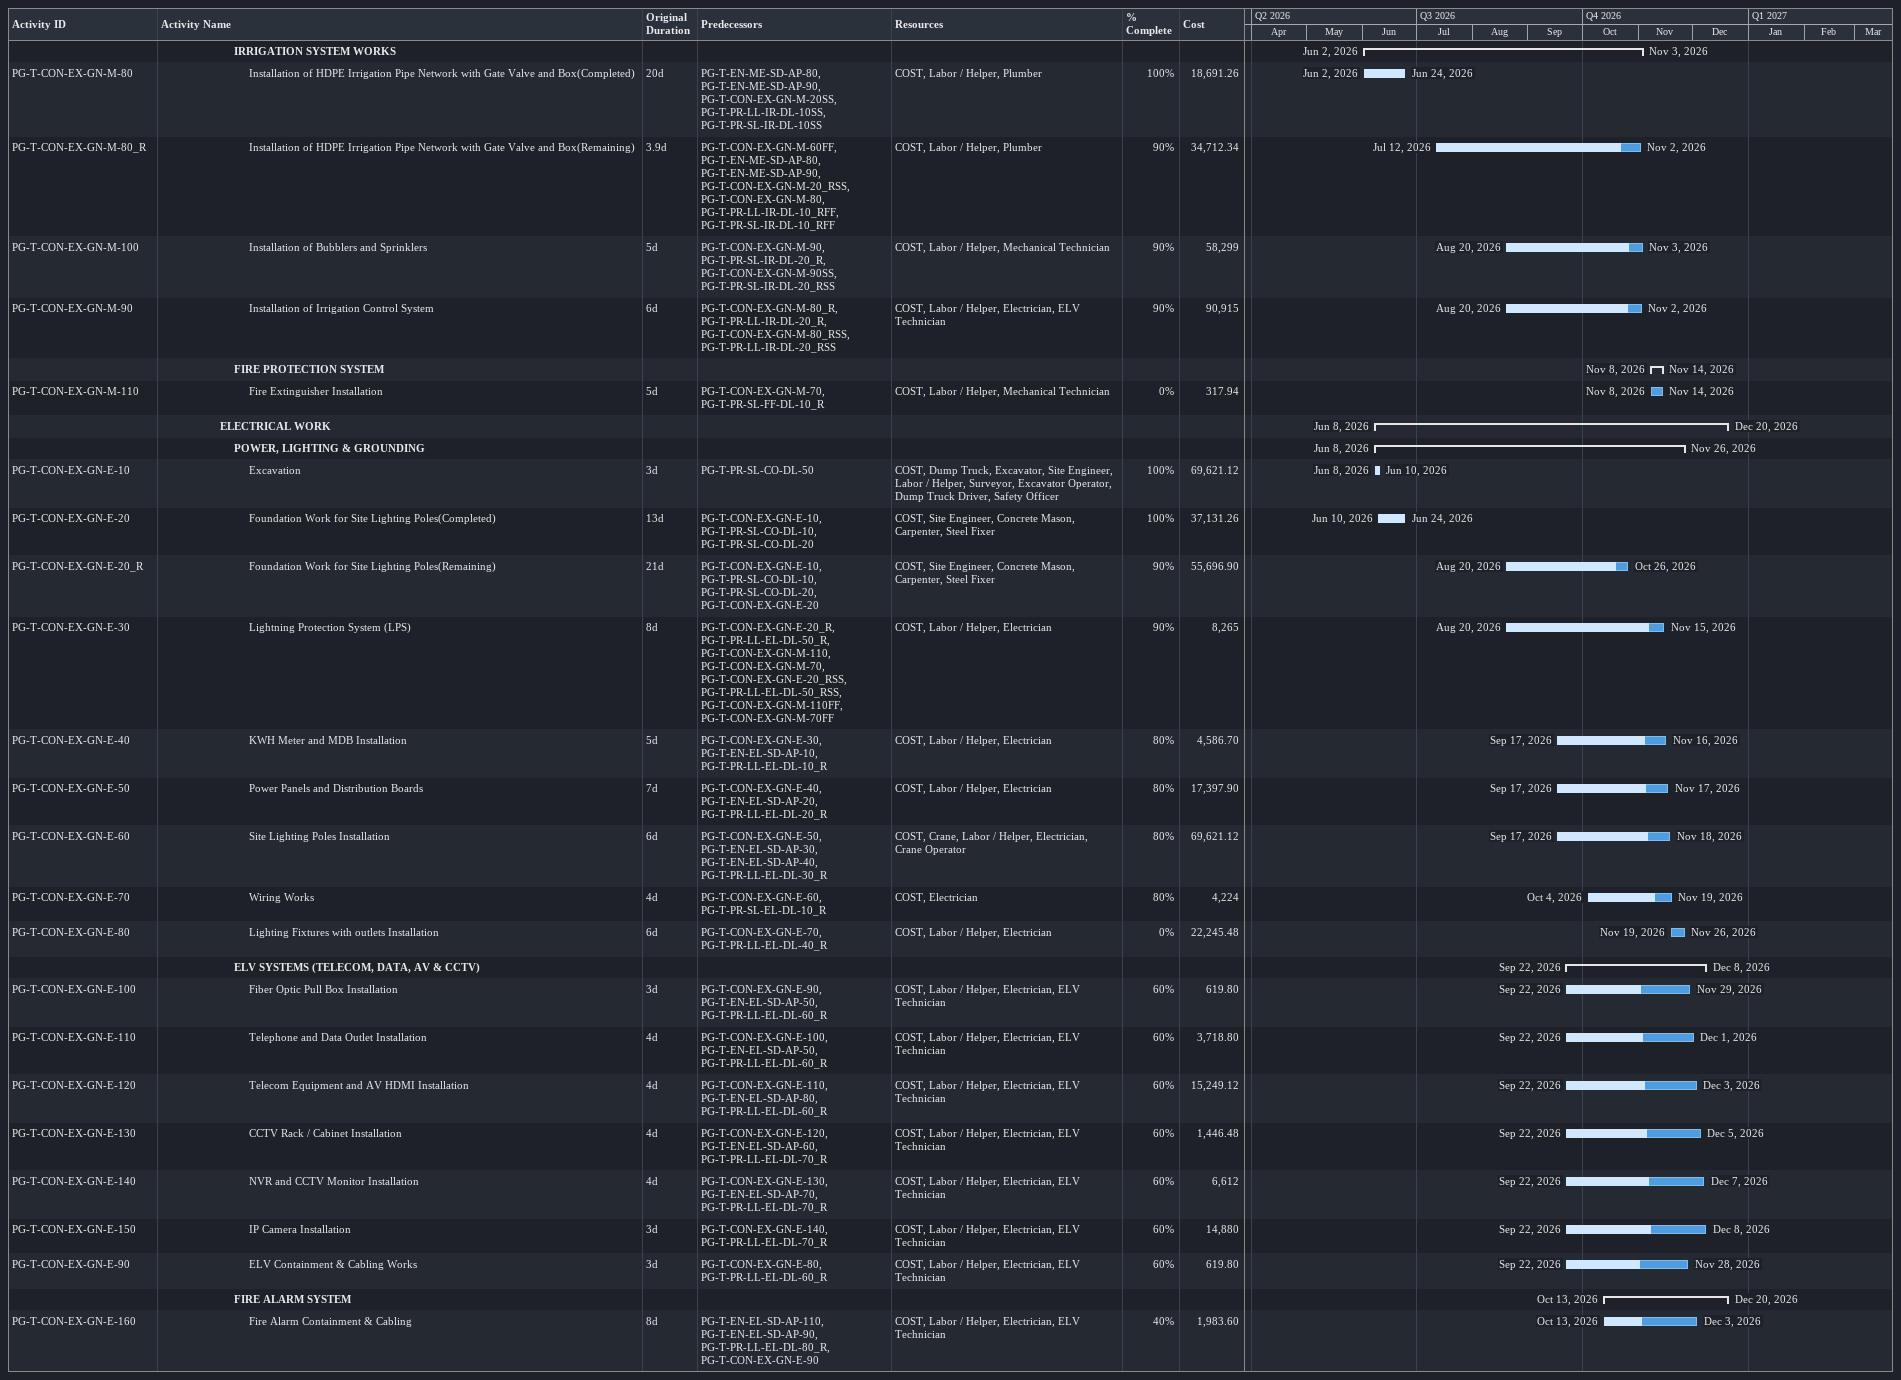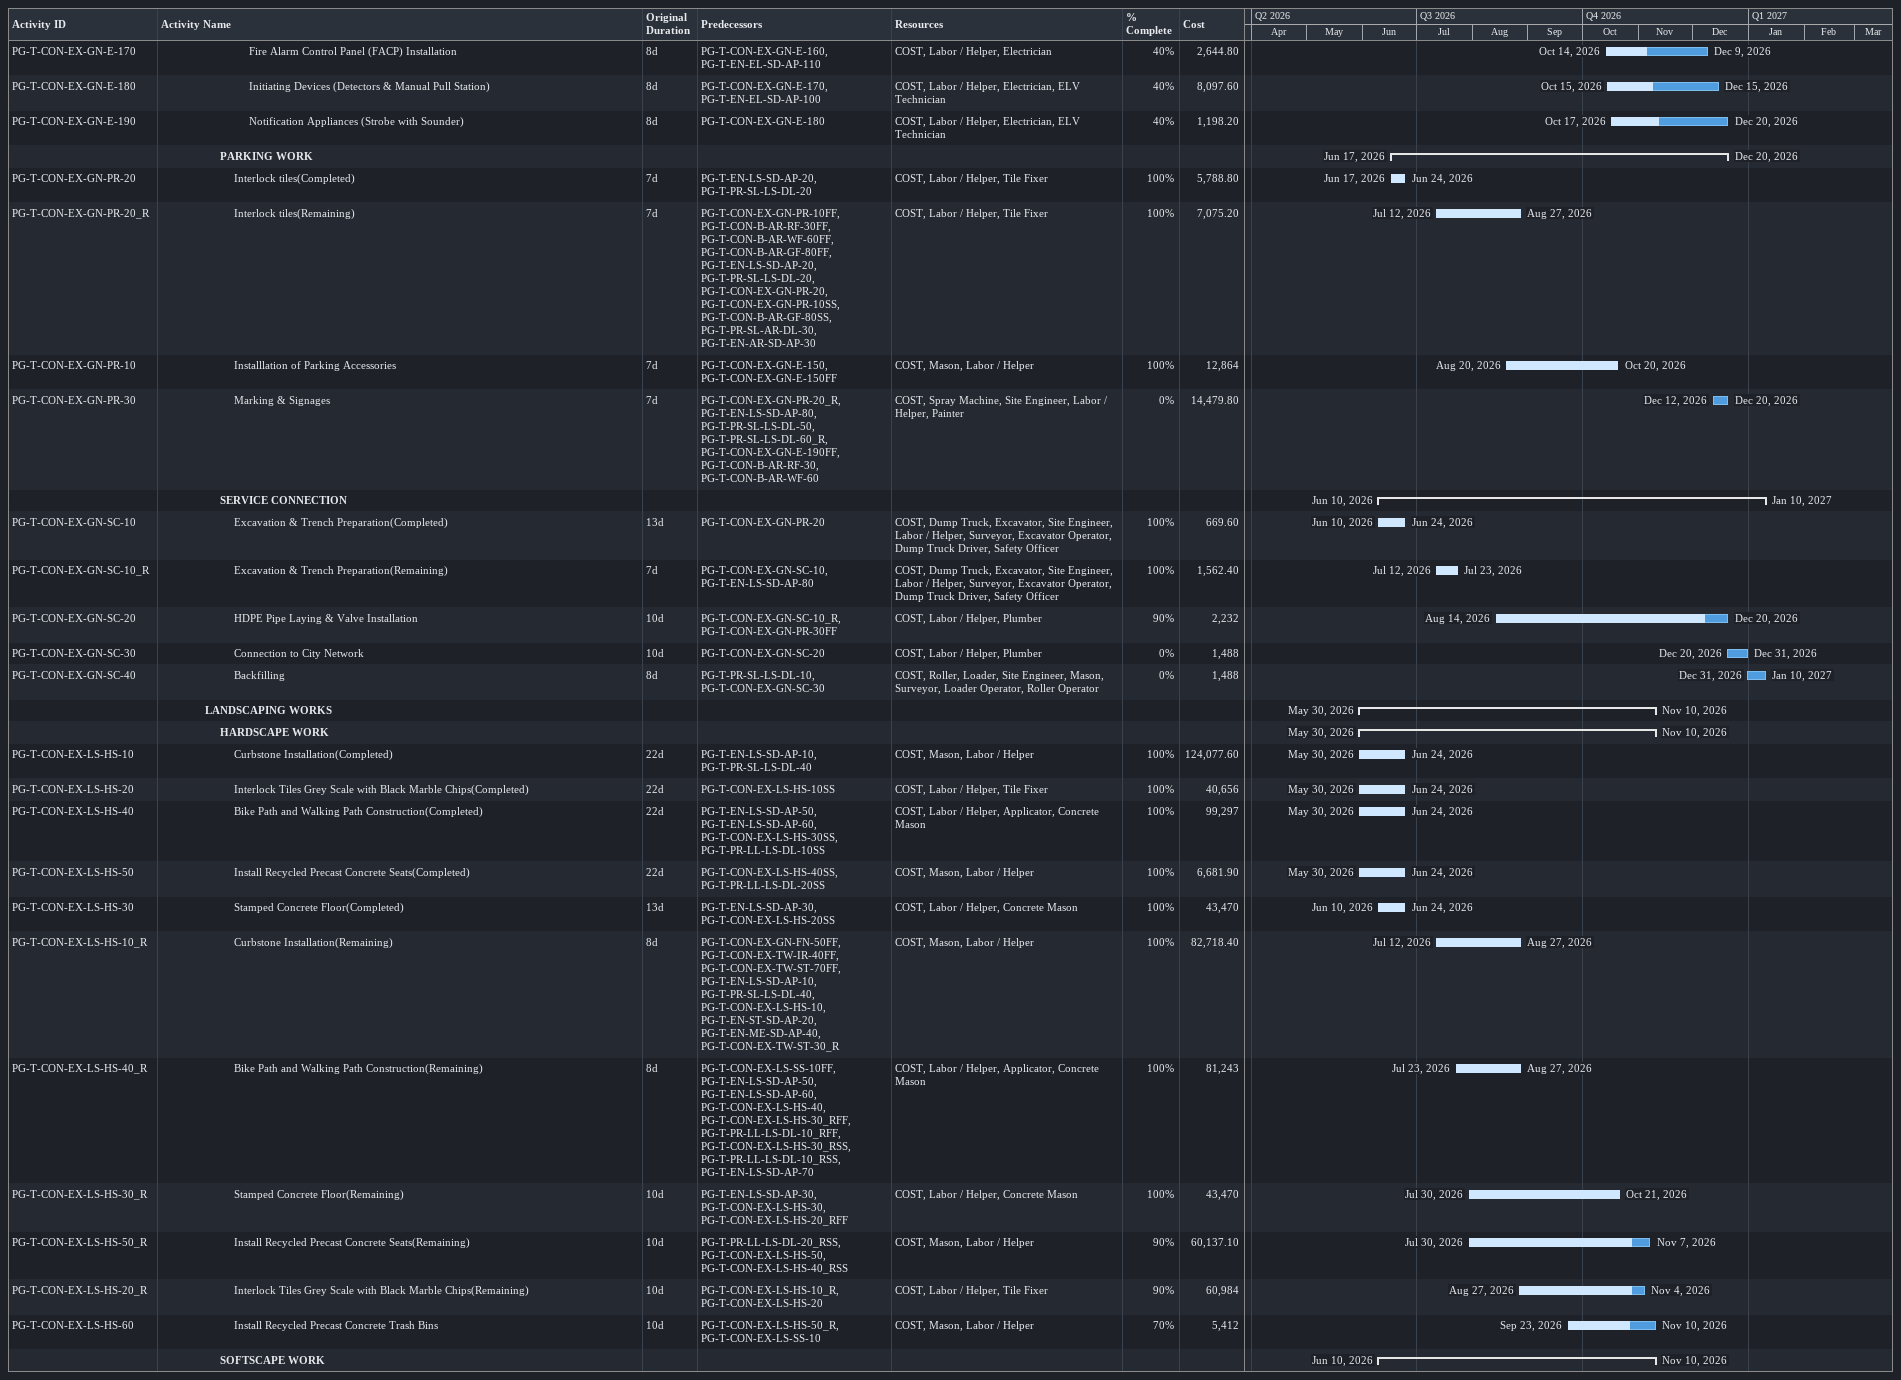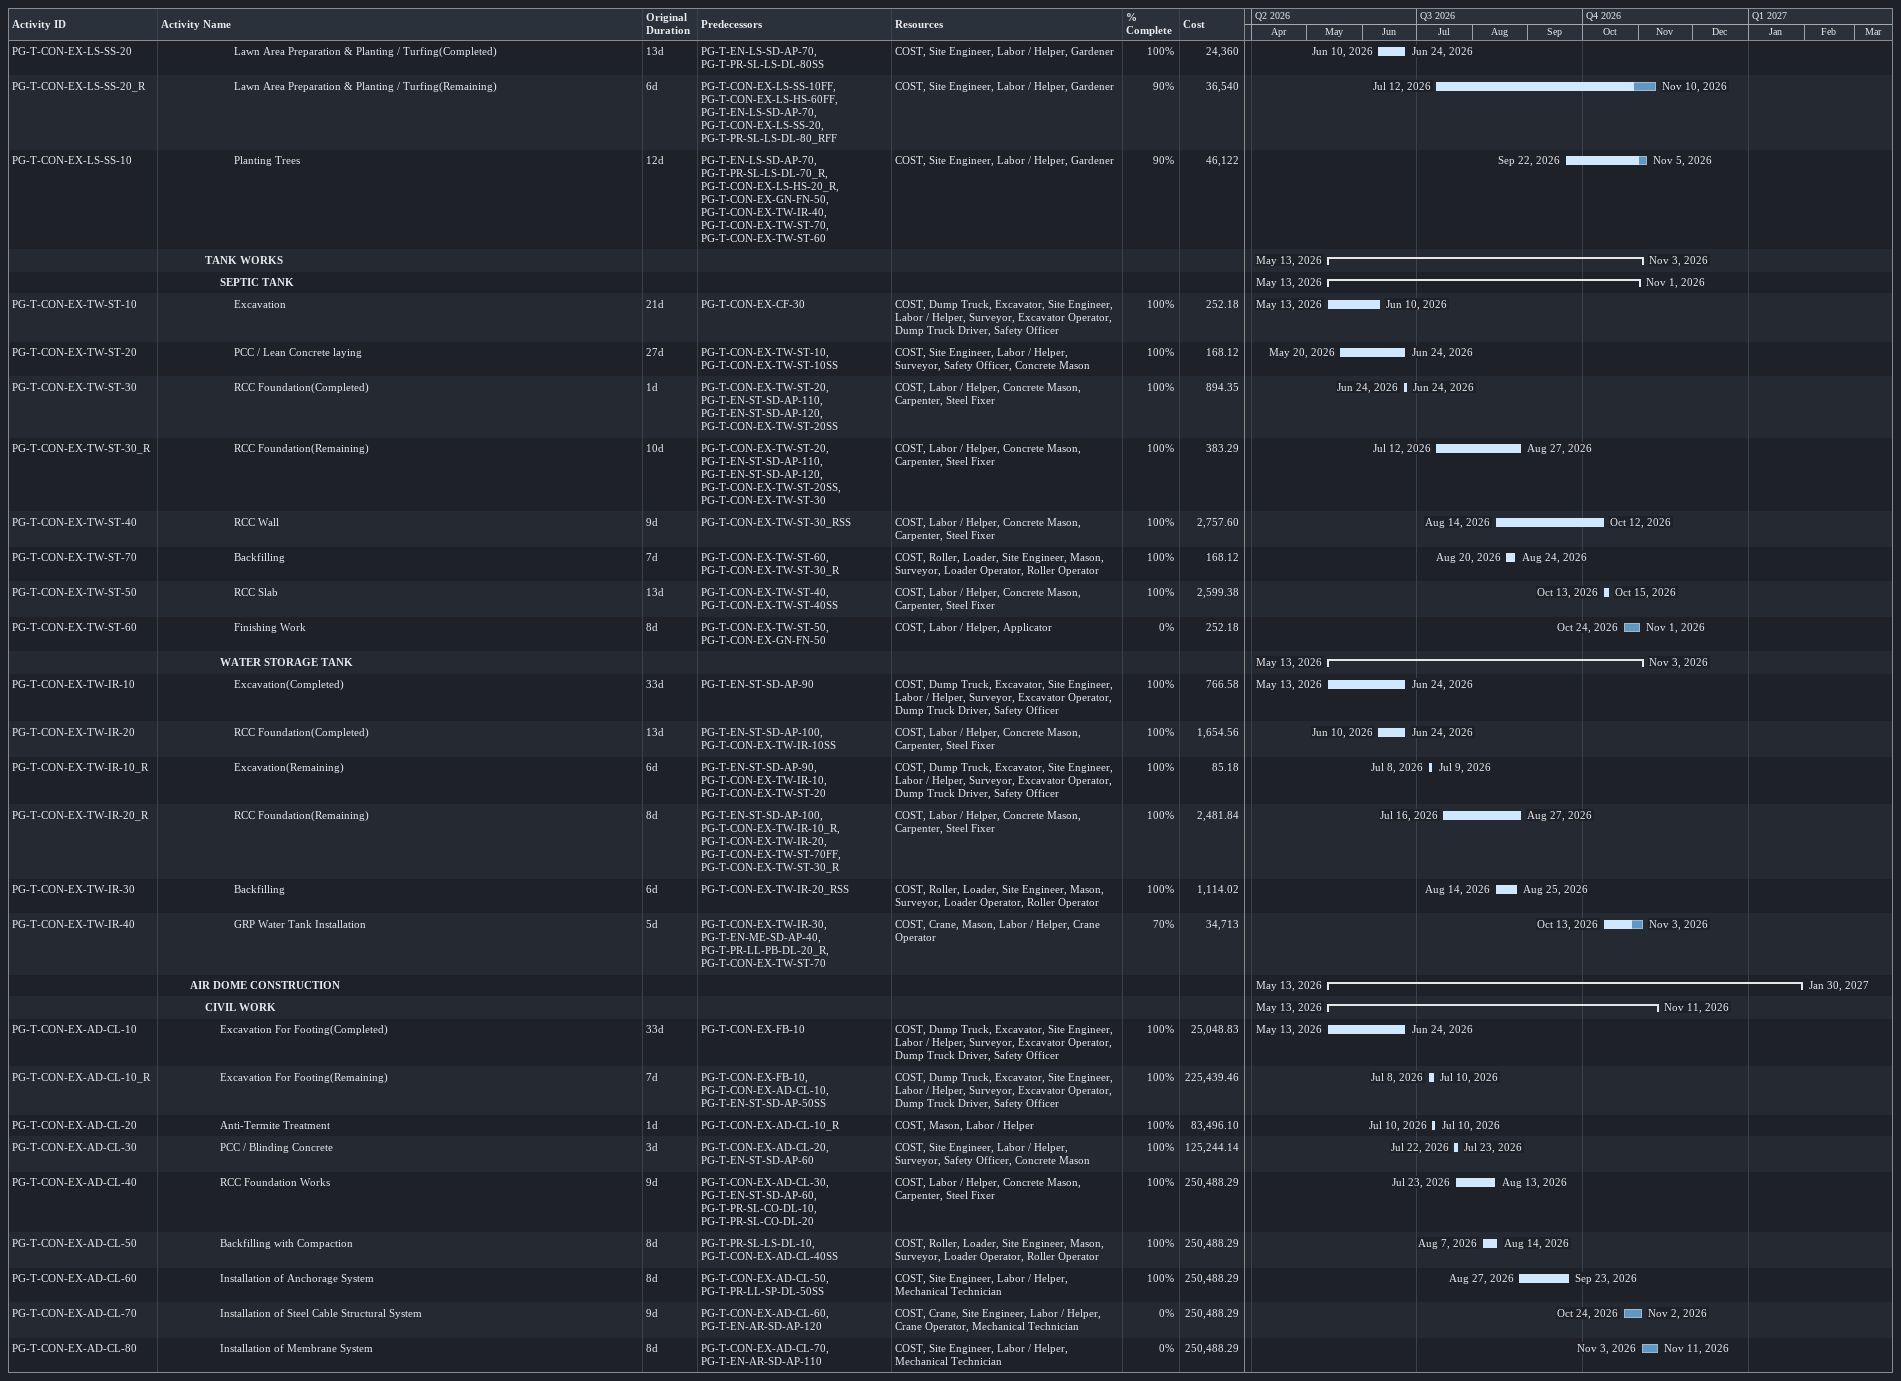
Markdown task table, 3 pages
| ID | Level | Task | Original duration | Start | Finish | Predecessors | Resources | % complete | Cost |
|---|---|---|---|---|---|---|---|---|---|
|  | 6 | **IRRIGATION SYSTEM WORKS** |  | 2026-06-02 | 2026-11-03 |  |  |  |  |
| PG-T-CON-EX-GN-M-80 | 7 | Installation of HDPE Irrigation Pipe Network with Gate Valve and Box(Completed) | 20d | 2026-06-02 | 2026-06-24 | PG-T-EN-ME-SD-AP-80, PG-T-EN-ME-SD-AP-90, PG-T-CON-EX-GN-M-20SS, PG-T-PR-LL-IR-DL-10SS, PG-T-PR-SL-IR-DL-10SS | COST, Labor / Helper, Plumber | 100 | 18691.26 |
| PG-T-CON-EX-GN-M-80_R | 7 | Installation of HDPE Irrigation Pipe Network with Gate Valve and Box(Remaining) | 3.9d | 2026-07-12 | 2026-11-02 | PG-T-CON-EX-GN-M-60FF, PG-T-EN-ME-SD-AP-80, PG-T-EN-ME-SD-AP-90, PG-T-CON-EX-GN-M-20_RSS, PG-T-CON-EX-GN-M-80, PG-T-PR-LL-IR-DL-10_RFF, PG-T-PR-SL-IR-DL-10_RFF | COST, Labor / Helper, Plumber | 90 | 34712.34 |
| PG-T-CON-EX-GN-M-100 | 7 | Installation of Bubblers and Sprinklers | 5d | 2026-08-20 | 2026-11-03 | PG-T-CON-EX-GN-M-90, PG-T-PR-SL-IR-DL-20_R, PG-T-CON-EX-GN-M-90SS, PG-T-PR-SL-IR-DL-20_RSS | COST, Labor / Helper, Mechanical Technician | 90 | 58299 |
| PG-T-CON-EX-GN-M-90 | 7 | Installation of Irrigation Control System | 6d | 2026-08-20 | 2026-11-02 | PG-T-CON-EX-GN-M-80_R, PG-T-PR-LL-IR-DL-20_R, PG-T-CON-EX-GN-M-80_RSS, PG-T-PR-LL-IR-DL-20_RSS | COST, Labor / Helper, Electrician, ELV Technician | 90 | 90915 |
|  | 6 | **FIRE PROTECTION SYSTEM** |  | 2026-11-08 | 2026-11-14 |  |  |  |  |
| PG-T-CON-EX-GN-M-110 | 7 | Fire Extinguisher Installation | 5d | 2026-11-08 | 2026-11-14 | PG-T-CON-EX-GN-M-70, PG-T-PR-SL-FF-DL-10_R | COST, Labor / Helper, Mechanical Technician | 0 | 317.94 |
|  | 5 | **ELECTRICAL WORK** |  | 2026-06-08 | 2026-12-20 |  |  |  |  |
|  | 6 | **POWER, LIGHTING & GROUNDING** |  | 2026-06-08 | 2026-11-26 |  |  |  |  |
| PG-T-CON-EX-GN-E-10 | 7 | Excavation | 3d | 2026-06-08 | 2026-06-10 | PG-T-PR-SL-CO-DL-50 | COST, Dump Truck, Excavator, Site Engineer, Labor / Helper, Surveyor, Excavator Operator, Dump Truck Driver, Safety Officer | 100 | 69621.12 |
| PG-T-CON-EX-GN-E-20 | 7 | Foundation Work for Site Lighting Poles(Completed) | 13d | 2026-06-10 | 2026-06-24 | PG-T-CON-EX-GN-E-10, PG-T-PR-SL-CO-DL-10, PG-T-PR-SL-CO-DL-20 | COST, Site Engineer, Concrete Mason, Carpenter, Steel Fixer | 100 | 37131.26 |
| PG-T-CON-EX-GN-E-20_R | 7 | Foundation Work for Site Lighting Poles(Remaining) | 21d | 2026-08-20 | 2026-10-26 | PG-T-CON-EX-GN-E-10, PG-T-PR-SL-CO-DL-10, PG-T-PR-SL-CO-DL-20, PG-T-CON-EX-GN-E-20 | COST, Site Engineer, Concrete Mason, Carpenter, Steel Fixer | 90 | 55696.90 |
| PG-T-CON-EX-GN-E-30 | 7 | Lightning Protection System (LPS) | 8d | 2026-08-20 | 2026-11-15 | PG-T-CON-EX-GN-E-20_R, PG-T-PR-LL-EL-DL-50_R, PG-T-CON-EX-GN-M-110, PG-T-CON-EX-GN-M-70, PG-T-CON-EX-GN-E-20_RSS, PG-T-PR-LL-EL-DL-50_RSS, PG-T-CON-EX-GN-M-110FF, PG-T-CON-EX-GN-M-70FF | COST, Labor / Helper, Electrician | 90 | 8265 |
| PG-T-CON-EX-GN-E-40 | 7 | KWH Meter and MDB Installation | 5d | 2026-09-17 | 2026-11-16 | PG-T-CON-EX-GN-E-30, PG-T-EN-EL-SD-AP-10, PG-T-PR-LL-EL-DL-10_R | COST, Labor / Helper, Electrician | 80 | 4586.70 |
| PG-T-CON-EX-GN-E-50 | 7 | Power Panels and Distribution Boards | 7d | 2026-09-17 | 2026-11-17 | PG-T-CON-EX-GN-E-40, PG-T-EN-EL-SD-AP-20, PG-T-PR-LL-EL-DL-20_R | COST, Labor / Helper, Electrician | 80 | 17397.90 |
| PG-T-CON-EX-GN-E-60 | 7 | Site Lighting Poles Installation | 6d | 2026-09-17 | 2026-11-18 | PG-T-CON-EX-GN-E-50, PG-T-EN-EL-SD-AP-30, PG-T-EN-EL-SD-AP-40, PG-T-PR-LL-EL-DL-30_R | COST, Crane, Labor / Helper, Electrician, Crane Operator | 80 | 69621.12 |
| PG-T-CON-EX-GN-E-70 | 7 | Wiring Works | 4d | 2026-10-04 | 2026-11-19 | PG-T-CON-EX-GN-E-60, PG-T-PR-SL-EL-DL-10_R | COST, Electrician | 80 | 4224 |
| PG-T-CON-EX-GN-E-80 | 7 | Lighting Fixtures with outlets Installation | 6d | 2026-11-19 | 2026-11-26 | PG-T-CON-EX-GN-E-70, PG-T-PR-LL-EL-DL-40_R | COST, Labor / Helper, Electrician | 0 | 22245.48 |
|  | 6 | **ELV SYSTEMS (TELECOM, DATA, AV & CCTV)** |  | 2026-09-22 | 2026-12-08 |  |  |  |  |
| PG-T-CON-EX-GN-E-100 | 7 | Fiber Optic Pull Box Installation | 3d | 2026-09-22 | 2026-11-29 | PG-T-CON-EX-GN-E-90, PG-T-EN-EL-SD-AP-50, PG-T-PR-LL-EL-DL-60_R | COST, Labor / Helper, Electrician, ELV Technician | 60 | 619.80 |
| PG-T-CON-EX-GN-E-110 | 7 | Telephone and Data Outlet Installation | 4d | 2026-09-22 | 2026-12-01 | PG-T-CON-EX-GN-E-100, PG-T-EN-EL-SD-AP-50, PG-T-PR-LL-EL-DL-60_R | COST, Labor / Helper, Electrician, ELV Technician | 60 | 3718.80 |
| PG-T-CON-EX-GN-E-120 | 7 | Telecom Equipment and AV HDMI Installation | 4d | 2026-09-22 | 2026-12-03 | PG-T-CON-EX-GN-E-110, PG-T-EN-EL-SD-AP-80, PG-T-PR-LL-EL-DL-60_R | COST, Labor / Helper, Electrician, ELV Technician | 60 | 15249.12 |
| PG-T-CON-EX-GN-E-130 | 7 | CCTV Rack / Cabinet Installation | 4d | 2026-09-22 | 2026-12-05 | PG-T-CON-EX-GN-E-120, PG-T-EN-EL-SD-AP-60, PG-T-PR-LL-EL-DL-70_R | COST, Labor / Helper, Electrician, ELV Technician | 60 | 1446.48 |
| PG-T-CON-EX-GN-E-140 | 7 | NVR and CCTV Monitor Installation | 4d | 2026-09-22 | 2026-12-07 | PG-T-CON-EX-GN-E-130, PG-T-EN-EL-SD-AP-70, PG-T-PR-LL-EL-DL-70_R | COST, Labor / Helper, Electrician, ELV Technician | 60 | 6612 |
| PG-T-CON-EX-GN-E-150 | 7 | IP Camera Installation | 3d | 2026-09-22 | 2026-12-08 | PG-T-CON-EX-GN-E-140, PG-T-PR-LL-EL-DL-70_R | COST, Labor / Helper, Electrician, ELV Technician | 60 | 14880 |
| PG-T-CON-EX-GN-E-90 | 7 | ELV Containment & Cabling Works | 3d | 2026-09-22 | 2026-11-28 | PG-T-CON-EX-GN-E-80, PG-T-PR-LL-EL-DL-60_R | COST, Labor / Helper, Electrician, ELV Technician | 60 | 619.80 |
|  | 6 | **FIRE ALARM SYSTEM** |  | 2026-10-13 | 2026-12-20 |  |  |  |  |
| PG-T-CON-EX-GN-E-160 | 7 | Fire Alarm Containment & Cabling | 8d | 2026-10-13 | 2026-12-03 | PG-T-EN-EL-SD-AP-110, PG-T-EN-EL-SD-AP-90, PG-T-PR-LL-EL-DL-80_R, PG-T-CON-EX-GN-E-90 | COST, Labor / Helper, Electrician, ELV Technician | 40 | 1983.60 |
| PG-T-CON-EX-GN-E-170 | 7 | Fire Alarm Control Panel (FACP) Installation | 8d | 2026-10-14 | 2026-12-09 | PG-T-CON-EX-GN-E-160, PG-T-EN-EL-SD-AP-110 | COST, Labor / Helper, Electrician | 40 | 2644.80 |
| PG-T-CON-EX-GN-E-180 | 7 | Initiating Devices (Detectors & Manual Pull Station) | 8d | 2026-10-15 | 2026-12-15 | PG-T-CON-EX-GN-E-170, PG-T-EN-EL-SD-AP-100 | COST, Labor / Helper, Electrician, ELV Technician | 40 | 8097.60 |
| PG-T-CON-EX-GN-E-190 | 7 | Notification Appliances (Strobe with Sounder) | 8d | 2026-10-17 | 2026-12-20 | PG-T-CON-EX-GN-E-180 | COST, Labor / Helper, Electrician, ELV Technician | 40 | 1198.20 |
|  | 5 | **PARKING WORK** |  | 2026-06-17 | 2026-12-20 |  |  |  |  |
| PG-T-CON-EX-GN-PR-20 | 6 | Interlock tiles(Completed) | 7d | 2026-06-17 | 2026-06-24 | PG-T-EN-LS-SD-AP-20, PG-T-PR-SL-LS-DL-20 | COST, Labor / Helper, Tile Fixer | 100 | 5788.80 |
| PG-T-CON-EX-GN-PR-20_R | 6 | Interlock tiles(Remaining) | 7d | 2026-07-12 | 2026-08-27 | PG-T-CON-EX-GN-PR-10FF, PG-T-CON-B-AR-RF-30FF, PG-T-CON-B-AR-WF-60FF, PG-T-CON-B-AR-GF-80FF, PG-T-EN-LS-SD-AP-20, PG-T-PR-SL-LS-DL-20, PG-T-CON-EX-GN-PR-20, PG-T-CON-EX-GN-PR-10SS, PG-T-CON-B-AR-GF-80SS, PG-T-PR-SL-AR-DL-30, PG-T-EN-AR-SD-AP-30 | COST, Labor / Helper, Tile Fixer | 100 | 7075.20 |
| PG-T-CON-EX-GN-PR-10 | 6 | Installlation of Parking Accessories | 7d | 2026-08-20 | 2026-10-20 | PG-T-CON-EX-GN-E-150, PG-T-CON-EX-GN-E-150FF | COST, Mason, Labor / Helper | 100 | 12864 |
| PG-T-CON-EX-GN-PR-30 | 6 | Marking & Signages | 7d | 2026-12-12 | 2026-12-20 | PG-T-CON-EX-GN-PR-20_R, PG-T-EN-LS-SD-AP-80, PG-T-PR-SL-LS-DL-50, PG-T-PR-SL-LS-DL-60_R, PG-T-CON-EX-GN-E-190FF, PG-T-CON-B-AR-RF-30, PG-T-CON-B-AR-WF-60 | COST, Spray Machine, Site Engineer, Labor / Helper, Painter | 0 | 14479.80 |
|  | 5 | **SERVICE CONNECTION** |  | 2026-06-10 | 2027-01-10 |  |  |  |  |
| PG-T-CON-EX-GN-SC-10 | 6 | Excavation & Trench Preparation(Completed) | 13d | 2026-06-10 | 2026-06-24 | PG-T-CON-EX-GN-PR-20 | COST, Dump Truck, Excavator, Site Engineer, Labor / Helper, Surveyor, Excavator Operator, Dump Truck Driver, Safety Officer | 100 | 669.60 |
| PG-T-CON-EX-GN-SC-10_R | 6 | Excavation & Trench Preparation(Remaining) | 7d | 2026-07-12 | 2026-07-23 | PG-T-CON-EX-GN-SC-10, PG-T-EN-LS-SD-AP-80 | COST, Dump Truck, Excavator, Site Engineer, Labor / Helper, Surveyor, Excavator Operator, Dump Truck Driver, Safety Officer | 100 | 1562.40 |
| PG-T-CON-EX-GN-SC-20 | 6 | HDPE Pipe Laying & Valve Installation | 10d | 2026-08-14 | 2026-12-20 | PG-T-CON-EX-GN-SC-10_R, PG-T-CON-EX-GN-PR-30FF | COST, Labor / Helper, Plumber | 90 | 2232 |
| PG-T-CON-EX-GN-SC-30 | 6 | Connection to City Network | 10d | 2026-12-20 | 2026-12-31 | PG-T-CON-EX-GN-SC-20 | COST, Labor / Helper, Plumber | 0 | 1488 |
| PG-T-CON-EX-GN-SC-40 | 6 | Backfilling | 8d | 2026-12-31 | 2027-01-10 | PG-T-PR-SL-LS-DL-10, PG-T-CON-EX-GN-SC-30 | COST, Roller, Loader, Site Engineer, Mason, Surveyor, Loader Operator, Roller Operator | 0 | 1488 |
|  | 4 | **LANDSCAPING WORKS** |  | 2026-05-30 | 2026-11-10 |  |  |  |  |
|  | 5 | **HARDSCAPE WORK** |  | 2026-05-30 | 2026-11-10 |  |  |  |  |
| PG-T-CON-EX-LS-HS-10 | 6 | Curbstone Installation(Completed) | 22d | 2026-05-30 | 2026-06-24 | PG-T-EN-LS-SD-AP-10, PG-T-PR-SL-LS-DL-40 | COST, Mason, Labor / Helper | 100 | 124077.60 |
| PG-T-CON-EX-LS-HS-20 | 6 | Interlock Tiles Grey Scale with Black Marble Chips(Completed) | 22d | 2026-05-30 | 2026-06-24 | PG-T-CON-EX-LS-HS-10SS | COST, Labor / Helper, Tile Fixer | 100 | 40656 |
| PG-T-CON-EX-LS-HS-40 | 6 | Bike Path and Walking Path Construction(Completed) | 22d | 2026-05-30 | 2026-06-24 | PG-T-EN-LS-SD-AP-50, PG-T-EN-LS-SD-AP-60, PG-T-CON-EX-LS-HS-30SS, PG-T-PR-LL-LS-DL-10SS | COST, Labor / Helper, Applicator, Concrete Mason | 100 | 99297 |
| PG-T-CON-EX-LS-HS-50 | 6 | Install Recycled Precast Concrete Seats(Completed) | 22d | 2026-05-30 | 2026-06-24 | PG-T-CON-EX-LS-HS-40SS, PG-T-PR-LL-LS-DL-20SS | COST, Mason, Labor / Helper | 100 | 6681.90 |
| PG-T-CON-EX-LS-HS-30 | 6 | Stamped Concrete Floor(Completed) | 13d | 2026-06-10 | 2026-06-24 | PG-T-EN-LS-SD-AP-30, PG-T-CON-EX-LS-HS-20SS | COST, Labor / Helper, Concrete Mason | 100 | 43470 |
| PG-T-CON-EX-LS-HS-10_R | 6 | Curbstone Installation(Remaining) | 8d | 2026-07-12 | 2026-08-27 | PG-T-CON-EX-GN-FN-50FF, PG-T-CON-EX-TW-IR-40FF, PG-T-CON-EX-TW-ST-70FF, PG-T-EN-LS-SD-AP-10, PG-T-PR-SL-LS-DL-40, PG-T-CON-EX-LS-HS-10, PG-T-EN-ST-SD-AP-20, PG-T-EN-ME-SD-AP-40, PG-T-CON-EX-TW-ST-30_R | COST, Mason, Labor / Helper | 100 | 82718.40 |
| PG-T-CON-EX-LS-HS-40_R | 6 | Bike Path and Walking Path Construction(Remaining) | 8d | 2026-07-23 | 2026-08-27 | PG-T-CON-EX-LS-SS-10FF, PG-T-EN-LS-SD-AP-50, PG-T-EN-LS-SD-AP-60, PG-T-CON-EX-LS-HS-40, PG-T-CON-EX-LS-HS-30_RFF, PG-T-PR-LL-LS-DL-10_RFF, PG-T-CON-EX-LS-HS-30_RSS, PG-T-PR-LL-LS-DL-10_RSS, PG-T-EN-LS-SD-AP-70 | COST, Labor / Helper, Applicator, Concrete Mason | 100 | 81243 |
| PG-T-CON-EX-LS-HS-30_R | 6 | Stamped Concrete Floor(Remaining) | 10d | 2026-07-30 | 2026-10-21 | PG-T-EN-LS-SD-AP-30, PG-T-CON-EX-LS-HS-30, PG-T-CON-EX-LS-HS-20_RFF | COST, Labor / Helper, Concrete Mason | 100 | 43470 |
| PG-T-CON-EX-LS-HS-50_R | 6 | Install Recycled Precast Concrete Seats(Remaining) | 10d | 2026-07-30 | 2026-11-07 | PG-T-PR-LL-LS-DL-20_RSS, PG-T-CON-EX-LS-HS-50, PG-T-CON-EX-LS-HS-40_RSS | COST, Mason, Labor / Helper | 90 | 60137.10 |
| PG-T-CON-EX-LS-HS-20_R | 6 | Interlock Tiles Grey Scale with Black Marble Chips(Remaining) | 10d | 2026-08-27 | 2026-11-04 | PG-T-CON-EX-LS-HS-10_R, PG-T-CON-EX-LS-HS-20 | COST, Labor / Helper, Tile Fixer | 90 | 60984 |
| PG-T-CON-EX-LS-HS-60 | 6 | Install Recycled Precast Concrete Trash Bins | 10d | 2026-09-23 | 2026-11-10 | PG-T-CON-EX-LS-HS-50_R, PG-T-CON-EX-LS-SS-10 | COST, Mason, Labor / Helper | 70 | 5412 |
|  | 5 | **SOFTSCAPE WORK** |  | 2026-06-10 | 2026-11-10 |  |  |  |  |
| PG-T-CON-EX-LS-SS-20 | 6 | Lawn Area Preparation & Planting / Turfing(Completed) | 13d | 2026-06-10 | 2026-06-24 | PG-T-EN-LS-SD-AP-70, PG-T-PR-SL-LS-DL-80SS | COST, Site Engineer, Labor / Helper, Gardener | 100 | 24360 |
| PG-T-CON-EX-LS-SS-20_R | 6 | Lawn Area Preparation & Planting / Turfing(Remaining) | 6d | 2026-07-12 | 2026-11-10 | PG-T-CON-EX-LS-SS-10FF, PG-T-CON-EX-LS-HS-60FF, PG-T-EN-LS-SD-AP-70, PG-T-CON-EX-LS-SS-20, PG-T-PR-SL-LS-DL-80_RFF | COST, Site Engineer, Labor / Helper, Gardener | 90 | 36540 |
| PG-T-CON-EX-LS-SS-10 | 6 | Planting Trees | 12d | 2026-09-22 | 2026-11-05 | PG-T-EN-LS-SD-AP-70, PG-T-PR-SL-LS-DL-70_R, PG-T-CON-EX-LS-HS-20_R, PG-T-CON-EX-GN-FN-50, PG-T-CON-EX-TW-IR-40, PG-T-CON-EX-TW-ST-70, PG-T-CON-EX-TW-ST-60 | COST, Site Engineer, Labor / Helper, Gardener | 90 | 46122 |
|  | 4 | **TANK WORKS** |  | 2026-05-13 | 2026-11-03 |  |  |  |  |
|  | 5 | **SEPTIC TANK** |  | 2026-05-13 | 2026-11-01 |  |  |  |  |
| PG-T-CON-EX-TW-ST-10 | 6 | Excavation | 21d | 2026-05-13 | 2026-06-10 | PG-T-CON-EX-CF-30 | COST, Dump Truck, Excavator, Site Engineer, Labor / Helper, Surveyor, Excavator Operator, Dump Truck Driver, Safety Officer | 100 | 252.18 |
| PG-T-CON-EX-TW-ST-20 | 6 | PCC / Lean Concrete laying | 27d | 2026-05-20 | 2026-06-24 | PG-T-CON-EX-TW-ST-10, PG-T-CON-EX-TW-ST-10SS | COST, Site Engineer, Labor / Helper, Surveyor, Safety Officer, Concrete Mason | 100 | 168.12 |
| PG-T-CON-EX-TW-ST-30 | 6 | RCC Foundation(Completed) | 1d | 2026-06-24 | 2026-06-24 | PG-T-CON-EX-TW-ST-20, PG-T-EN-ST-SD-AP-110, PG-T-EN-ST-SD-AP-120, PG-T-CON-EX-TW-ST-20SS | COST, Labor / Helper, Concrete Mason, Carpenter, Steel Fixer | 100 | 894.35 |
| PG-T-CON-EX-TW-ST-30_R | 6 | RCC Foundation(Remaining) | 10d | 2026-07-12 | 2026-08-27 | PG-T-CON-EX-TW-ST-20, PG-T-EN-ST-SD-AP-110, PG-T-EN-ST-SD-AP-120, PG-T-CON-EX-TW-ST-20SS, PG-T-CON-EX-TW-ST-30 | COST, Labor / Helper, Concrete Mason, Carpenter, Steel Fixer | 100 | 383.29 |
| PG-T-CON-EX-TW-ST-40 | 6 | RCC Wall | 9d | 2026-08-14 | 2026-10-12 | PG-T-CON-EX-TW-ST-30_RSS | COST, Labor / Helper, Concrete Mason, Carpenter, Steel Fixer | 100 | 2757.60 |
| PG-T-CON-EX-TW-ST-70 | 6 | Backfilling | 7d | 2026-08-20 | 2026-08-24 | PG-T-CON-EX-TW-ST-60, PG-T-CON-EX-TW-ST-30_R | COST, Roller, Loader, Site Engineer, Mason, Surveyor, Loader Operator, Roller Operator | 100 | 168.12 |
| PG-T-CON-EX-TW-ST-50 | 6 | RCC Slab | 13d | 2026-10-13 | 2026-10-15 | PG-T-CON-EX-TW-ST-40, PG-T-CON-EX-TW-ST-40SS | COST, Labor / Helper, Concrete Mason, Carpenter, Steel Fixer | 100 | 2599.38 |
| PG-T-CON-EX-TW-ST-60 | 6 | Finishing Work | 8d | 2026-10-24 | 2026-11-01 | PG-T-CON-EX-TW-ST-50, PG-T-CON-EX-GN-FN-50 | COST, Labor / Helper, Applicator | 0 | 252.18 |
|  | 5 | **WATER STORAGE TANK** |  | 2026-05-13 | 2026-11-03 |  |  |  |  |
| PG-T-CON-EX-TW-IR-10 | 6 | Excavation(Completed) | 33d | 2026-05-13 | 2026-06-24 | PG-T-EN-ST-SD-AP-90 | COST, Dump Truck, Excavator, Site Engineer, Labor / Helper, Surveyor, Excavator Operator, Dump Truck Driver, Safety Officer | 100 | 766.58 |
| PG-T-CON-EX-TW-IR-20 | 6 | RCC Foundation(Completed) | 13d | 2026-06-10 | 2026-06-24 | PG-T-EN-ST-SD-AP-100, PG-T-CON-EX-TW-IR-10SS | COST, Labor / Helper, Concrete Mason, Carpenter, Steel Fixer | 100 | 1654.56 |
| PG-T-CON-EX-TW-IR-10_R | 6 | Excavation(Remaining) | 6d | 2026-07-08 | 2026-07-09 | PG-T-EN-ST-SD-AP-90, PG-T-CON-EX-TW-IR-10, PG-T-CON-EX-TW-ST-20 | COST, Dump Truck, Excavator, Site Engineer, Labor / Helper, Surveyor, Excavator Operator, Dump Truck Driver, Safety Officer | 100 | 85.18 |
| PG-T-CON-EX-TW-IR-20_R | 6 | RCC Foundation(Remaining) | 8d | 2026-07-16 | 2026-08-27 | PG-T-EN-ST-SD-AP-100, PG-T-CON-EX-TW-IR-10_R, PG-T-CON-EX-TW-IR-20, PG-T-CON-EX-TW-ST-70FF, PG-T-CON-EX-TW-ST-30_R | COST, Labor / Helper, Concrete Mason, Carpenter, Steel Fixer | 100 | 2481.84 |
| PG-T-CON-EX-TW-IR-30 | 6 | Backfilling | 6d | 2026-08-14 | 2026-08-25 | PG-T-CON-EX-TW-IR-20_RSS | COST, Roller, Loader, Site Engineer, Mason, Surveyor, Loader Operator, Roller Operator | 100 | 1114.02 |
| PG-T-CON-EX-TW-IR-40 | 6 | GRP Water Tank Installation | 5d | 2026-10-13 | 2026-11-03 | PG-T-CON-EX-TW-IR-30, PG-T-EN-ME-SD-AP-40, PG-T-PR-LL-PB-DL-20_R, PG-T-CON-EX-TW-ST-70 | COST, Crane, Mason, Labor / Helper, Crane Operator | 70 | 34713 |
|  | 3 | **AIR DOME CONSTRUCTION** |  | 2026-05-13 | 2027-01-30 |  |  |  |  |
|  | 4 | **CIVIL WORK** |  | 2026-05-13 | 2026-11-11 |  |  |  |  |
| PG-T-CON-EX-AD-CL-10 | 5 | Excavation For Footing(Completed) | 33d | 2026-05-13 | 2026-06-24 | PG-T-CON-EX-FB-10 | COST, Dump Truck, Excavator, Site Engineer, Labor / Helper, Surveyor, Excavator Operator, Dump Truck Driver, Safety Officer | 100 | 25048.83 |
| PG-T-CON-EX-AD-CL-10_R | 5 | Excavation For Footing(Remaining) | 7d | 2026-07-08 | 2026-07-10 | PG-T-CON-EX-FB-10, PG-T-CON-EX-AD-CL-10, PG-T-EN-ST-SD-AP-50SS | COST, Dump Truck, Excavator, Site Engineer, Labor / Helper, Surveyor, Excavator Operator, Dump Truck Driver, Safety Officer | 100 | 225439.46 |
| PG-T-CON-EX-AD-CL-20 | 5 | Anti-Termite Treatment | 1d | 2026-07-10 | 2026-07-10 | PG-T-CON-EX-AD-CL-10_R | COST, Mason, Labor / Helper | 100 | 83496.10 |
| PG-T-CON-EX-AD-CL-30 | 5 | PCC / Blinding Concrete | 3d | 2026-07-22 | 2026-07-23 | PG-T-CON-EX-AD-CL-20, PG-T-EN-ST-SD-AP-60 | COST, Site Engineer, Labor / Helper, Surveyor, Safety Officer, Concrete Mason | 100 | 125244.14 |
| PG-T-CON-EX-AD-CL-40 | 5 | RCC Foundation Works | 9d | 2026-07-23 | 2026-08-13 | PG-T-CON-EX-AD-CL-30, PG-T-EN-ST-SD-AP-60, PG-T-PR-SL-CO-DL-10, PG-T-PR-SL-CO-DL-20 | COST, Labor / Helper, Concrete Mason, Carpenter, Steel Fixer | 100 | 250488.29 |
| PG-T-CON-EX-AD-CL-50 | 5 | Backfilling with Compaction | 8d | 2026-08-07 | 2026-08-14 | PG-T-PR-SL-LS-DL-10, PG-T-CON-EX-AD-CL-40SS | COST, Roller, Loader, Site Engineer, Mason, Surveyor, Loader Operator, Roller Operator | 100 | 250488.29 |
| PG-T-CON-EX-AD-CL-60 | 5 | Installation of Anchorage System | 8d | 2026-08-27 | 2026-09-23 | PG-T-CON-EX-AD-CL-50, PG-T-PR-LL-SP-DL-50SS | COST, Site Engineer, Labor / Helper, Mechanical Technician | 100 | 250488.29 |
| PG-T-CON-EX-AD-CL-70 | 5 | Installation of Steel Cable Structural System | 9d | 2026-10-24 | 2026-11-02 | PG-T-CON-EX-AD-CL-60, PG-T-EN-AR-SD-AP-120 | COST, Crane, Site Engineer, Labor / Helper, Crane Operator, Mechanical Technician | 0 | 250488.29 |
| PG-T-CON-EX-AD-CL-80 | 5 | Installation of Membrane System | 8d | 2026-11-03 | 2026-11-11 | PG-T-CON-EX-AD-CL-70, PG-T-EN-AR-SD-AP-110 | COST, Site Engineer, Labor / Helper, Mechanical Technician | 0 | 250488.29 |
